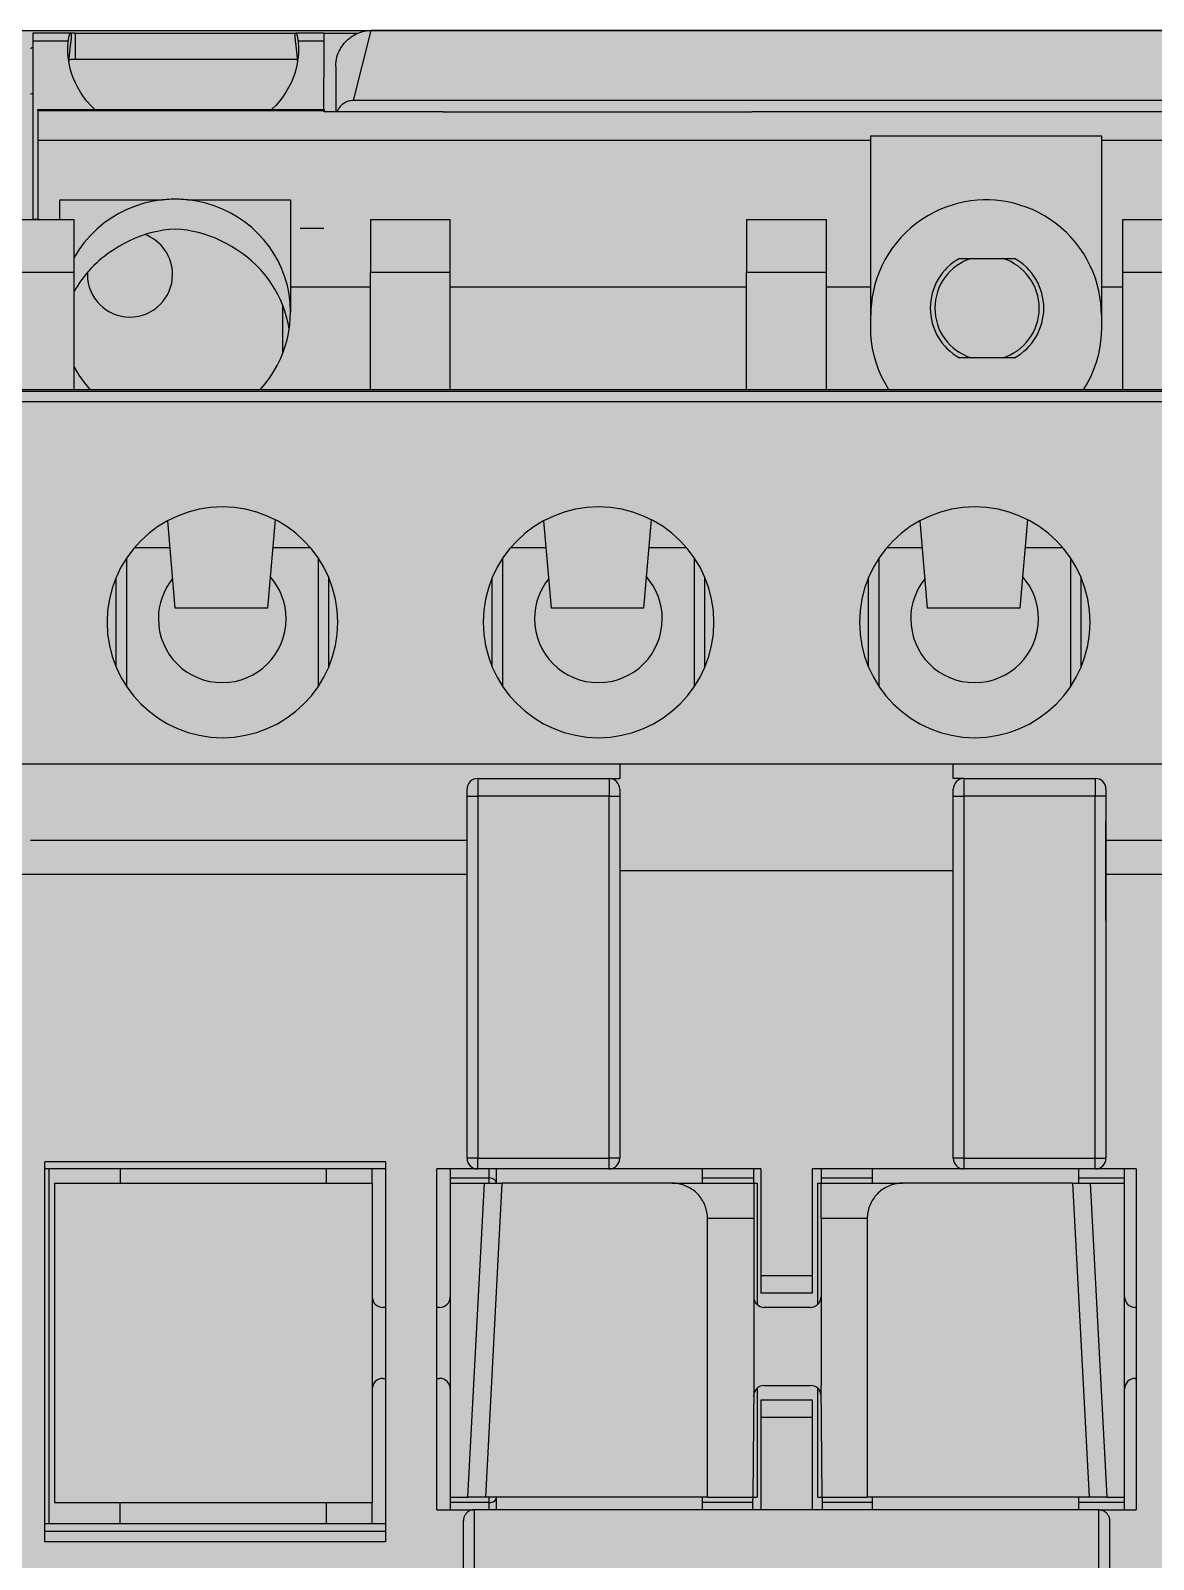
# Model space of a CAD drawing. Extents: x -20 to 2016, y -5898 to 916.
# Drawn here: x 843.25 to 874.89, y 71.66 to 114.73 of the extents above; entities that cross this region are included whole.
import ezdxf

# ---------------------------------------------------------------- set-up
doc = ezdxf.new("R2010")
doc.units = 0
doc.layers.add('MAIN-1', color=7, linetype='Continuous')
doc.layers.add('SYMS', color=7, linetype='Continuous')

msp = doc.modelspace()

# ---------------------------------------------------------------- hatches: boundary and pattern name
at = {"layer": 'SYMS', "true_color": 0x636466}
h = msp.add_hatch(color=251, dxfattribs=at)
h.dxf.hatch_style = 1
h.paths.add_polyline_path([(842.066, 44.229), (887.043, 44.229), (887.043, 114.729), (842.066, 114.729)])

# ---------------------------------------------------------------- linework, layer by layer
at = {"layer": 'MAIN-1'}
for p, q in [((844.383, 114.659), (843.32, 114.659)), ((843.32, 114.659), (843.32, 114.432)), ((844.339, 114.564), (844.343, 114.579)), ((844.343, 114.579), (844.347, 114.592)), ((844.347, 114.592), (844.35, 114.605)), ((844.35, 114.605), (844.354, 114.616)), ((844.354, 114.616), (844.358, 114.626)), ((844.358, 114.626), (844.362, 114.635)), ((844.362, 114.635), (844.366, 114.642)), ((844.366, 114.642), (844.369, 114.648)), ((844.369, 114.648), (844.373, 114.653)), ((844.373, 114.653), (844.376, 114.656)), ((844.376, 114.656), (844.38, 114.658)), ((844.38, 114.658), (844.383, 114.659)), ((844.383, 114.659), (844.386, 114.658)), ((844.386, 114.658), (844.389, 114.656)), ((844.389, 114.656), (844.392, 114.651)), ((844.41, 114.656), (844.39, 114.655)), ((844.392, 114.651), (844.394, 114.646)), ((844.394, 114.646), (844.396, 114.638)), ((844.396, 114.638), (844.398, 114.629)), ((844.398, 114.629), (844.399, 114.619)), ((844.399, 114.619), (844.4, 114.606)), ((844.4, 114.606), (844.4, 114.593)), ((844.4, 114.593), (844.4, 114.578)), ((844.4, 114.578), (844.4, 114.561)), ((844.431, 114.657), (844.41, 114.656)), ((844.452, 114.658), (844.431, 114.657)), ((844.472, 114.659), (844.452, 114.658)), ((844.493, 114.659), (844.472, 114.659)), ((844.514, 114.659), (844.493, 114.659)), ((844.514, 114.659), (850.726, 114.659)), ((844.514, 114.659), (844.514, 113.918)), ((850.709, 114.606), (850.71, 114.618)), ((850.709, 114.592), (850.709, 114.606)), ((850.709, 114.577), (850.709, 114.592)), ((850.709, 114.56), (850.709, 114.577)), ((850.71, 114.618), (850.711, 114.629)), ((850.711, 114.629), (850.713, 114.638)), ((850.713, 114.638), (850.715, 114.645)), ((850.715, 114.645), (850.717, 114.651)), ((850.717, 114.651), (850.72, 114.656)), ((850.72, 114.656), (850.723, 114.658)), ((850.723, 114.658), (850.726, 114.659)), ((850.726, 114.659), (850.73, 114.658)), ((851.515, 114.659), (850.726, 114.659)), ((850.73, 114.658), (850.733, 114.656)), ((850.733, 114.656), (850.736, 114.653)), ((850.736, 114.653), (850.74, 114.648)), ((850.74, 114.648), (850.744, 114.642)), ((850.744, 114.642), (850.747, 114.635)), ((850.747, 114.635), (850.751, 114.626)), ((850.751, 114.626), (850.755, 114.616)), ((850.755, 114.616), (850.759, 114.605)), ((850.759, 114.605), (850.763, 114.592)), ((850.763, 114.592), (850.766, 114.579)), ((850.766, 114.579), (850.77, 114.564)), ((851.515, 114.659), (852.488, 114.659)), ((851.515, 114.659), (851.515, 113.404)), ((852.289, 114.551), (852.334, 114.58)), ((852.334, 114.58), (852.381, 114.608)), ((852.355, 112.759), (852.855, 114.729)), ((852.381, 114.608), (852.43, 114.633)), ((852.43, 114.633), (852.481, 114.656)), ((852.481, 114.656), (852.535, 114.677)), ((852.535, 114.677), (852.592, 114.694)), ((852.592, 114.694), (852.651, 114.709)), ((852.651, 114.709), (852.715, 114.72)), ((852.715, 114.72), (852.783, 114.727)), ((852.783, 114.727), (852.855, 114.729)), ((876.255, 114.729), (852.855, 114.729)), ((843.265, 114.222), (843.255, 114.213)), ((843.276, 114.231), (843.265, 114.222)), ((843.287, 114.239), (843.276, 114.231)), ((843.298, 114.247), (843.287, 114.239)), ((843.309, 114.256), (843.298, 114.247)), ((843.32, 114.264), (843.309, 114.256)), ((843.32, 114.432), (843.32, 109.413)), ((844.318, 114.432), (843.32, 114.432)), ((844.305, 114.236), (844.306, 114.276)), ((844.305, 114.196), (844.305, 114.236)), ((844.309, 114.066), (844.305, 114.196)), ((844.306, 114.276), (844.308, 114.316)), ((844.308, 114.316), (844.31, 114.355)), ((844.31, 114.355), (844.314, 114.394)), ((844.314, 114.394), (844.318, 114.432)), ((844.318, 114.432), (844.32, 114.454)), ((844.32, 114.454), (844.323, 114.475)), ((844.323, 114.475), (844.326, 114.495)), ((844.326, 114.495), (844.329, 114.514)), ((844.329, 114.514), (844.332, 114.532)), ((844.332, 114.532), (844.336, 114.548)), ((844.336, 114.548), (844.339, 114.564)), ((844.362, 114.211), (844.353, 114.125)), ((844.372, 114.298), (844.362, 114.211)), ((844.383, 114.384), (844.372, 114.298)), ((844.386, 114.411), (844.383, 114.384)), ((844.389, 114.436), (844.386, 114.411)), ((844.392, 114.46), (844.389, 114.436)), ((844.394, 114.483), (844.392, 114.46)), ((844.396, 114.504), (844.394, 114.483)), ((844.398, 114.525), (844.396, 114.504)), ((844.399, 114.543), (844.398, 114.525)), ((844.4, 114.561), (844.399, 114.543)), ((850.71, 114.543), (850.709, 114.56)), ((850.711, 114.524), (850.71, 114.543)), ((850.713, 114.503), (850.711, 114.524)), ((850.715, 114.482), (850.713, 114.503)), ((850.717, 114.46), (850.715, 114.482)), ((850.72, 114.436), (850.717, 114.46)), ((850.723, 114.411), (850.72, 114.436)), ((850.726, 114.384), (850.723, 114.411)), ((850.737, 114.297), (850.726, 114.384)), ((850.747, 114.211), (850.737, 114.297)), ((850.756, 114.124), (850.747, 114.211)), ((850.77, 114.564), (850.774, 114.548)), ((850.774, 114.548), (850.777, 114.532)), ((850.777, 114.532), (850.78, 114.514)), ((850.78, 114.514), (850.783, 114.495)), ((850.783, 114.495), (850.786, 114.475)), ((850.786, 114.475), (850.789, 114.454)), ((850.789, 114.454), (850.792, 114.432)), ((850.792, 114.432), (850.796, 114.394)), ((851.515, 114.432), (850.792, 114.432)), ((850.796, 114.394), (850.799, 114.355)), ((850.799, 114.355), (850.801, 114.316)), ((850.804, 114.196), (850.8, 114.066)), ((850.801, 114.316), (850.803, 114.276)), ((850.803, 114.276), (850.804, 114.236)), ((850.804, 114.236), (850.804, 114.196)), ((851.926, 114.095), (851.949, 114.146)), ((851.949, 114.146), (851.974, 114.196)), ((851.974, 114.196), (852.001, 114.244)), ((852.001, 114.244), (852.03, 114.289)), ((852.03, 114.289), (852.061, 114.332)), ((852.061, 114.332), (852.094, 114.374)), ((852.094, 114.374), (852.129, 114.413)), ((852.129, 114.413), (852.166, 114.451)), ((852.166, 114.451), (852.205, 114.486)), ((852.205, 114.486), (852.246, 114.519)), ((852.246, 114.519), (852.289, 114.551)), ((844.321, 113.933), (844.309, 114.066)), ((844.342, 113.799), (844.321, 113.933)), ((844.337, 113.952), (844.33, 113.865)), ((844.363, 113.906), (844.333, 113.901)), ((844.345, 114.038), (844.337, 113.952)), ((844.371, 113.664), (844.342, 113.799)), ((844.353, 114.125), (844.345, 114.038)), ((844.392, 113.91), (844.363, 113.906)), ((844.422, 113.914), (844.392, 113.91)), ((844.452, 113.916), (844.422, 113.914)), ((844.483, 113.917), (844.452, 113.916)), ((844.514, 113.918), (844.483, 113.917)), ((850.775, 113.918), (844.514, 113.918)), ((850.768, 113.799), (850.738, 113.664)), ((850.765, 114.038), (850.756, 114.124)), ((850.772, 113.951), (850.765, 114.038)), ((850.788, 113.933), (850.768, 113.799)), ((850.779, 113.865), (850.772, 113.951)), ((850.8, 114.066), (850.788, 113.933)), ((851.855, 113.72), (851.857, 113.792)), ((851.855, 113.72), (851.855, 112.439)), ((851.857, 113.792), (851.864, 113.86)), ((851.864, 113.86), (851.874, 113.923)), ((851.874, 113.923), (851.888, 113.984)), ((851.888, 113.984), (851.906, 114.041)), ((851.906, 114.041), (851.926, 114.095)), ((844.41, 113.528), (844.371, 113.664)), ((844.458, 113.393), (844.41, 113.528)), ((844.517, 113.258), (844.458, 113.393)), ((850.651, 113.393), (850.593, 113.258)), ((850.699, 113.528), (850.651, 113.393)), ((850.738, 113.664), (850.699, 113.528)), ((851.515, 112.501), (851.515, 113.404)), ((844.585, 113.125), (844.517, 113.258)), ((844.662, 112.993), (844.585, 113.125)), ((844.749, 112.864), (844.662, 112.993)), ((844.844, 112.739), (844.749, 112.864)), ((850.36, 112.864), (850.265, 112.739)), ((850.447, 112.993), (850.36, 112.864)), ((850.525, 113.125), (850.447, 112.993)), ((850.593, 113.258), (850.525, 113.125)), ((843.455, 112.47), (843.455, 112.501)), ((843.455, 112.501), (851.53, 112.501)), ((843.455, 112.47), (843.455, 111.638)), ((851.53, 112.47), (843.455, 112.47)), ((844.949, 112.617), (844.844, 112.739)), ((845.061, 112.501), (844.949, 112.617)), ((850.161, 112.617), (850.048, 112.501)), ((850.265, 112.739), (850.161, 112.617)), ((851.53, 112.501), (851.53, 112.47)), ((851.53, 112.439), (851.53, 112.47)), ((854.88, 112.439), (851.53, 112.439)), ((851.901, 112.467), (851.889, 112.439)), ((851.914, 112.493), (851.901, 112.467)), ((851.928, 112.518), (851.914, 112.493)), ((851.944, 112.542), (851.928, 112.518)), ((851.96, 112.564), (851.944, 112.542)), ((851.978, 112.586), (851.96, 112.564)), ((851.997, 112.606), (851.978, 112.586)), ((852.017, 112.626), (851.997, 112.606)), ((852.038, 112.644), (852.017, 112.626)), ((852.06, 112.661), (852.038, 112.644)), ((852.083, 112.677), (852.06, 112.661)), ((852.107, 112.692), (852.083, 112.677)), ((852.133, 112.706), (852.107, 112.692)), ((852.159, 112.719), (852.133, 112.706)), ((852.187, 112.73), (852.159, 112.719)), ((852.217, 112.74), (852.187, 112.73)), ((852.248, 112.748), (852.217, 112.74)), ((852.281, 112.754), (852.248, 112.748)), ((852.317, 112.758), (852.281, 112.754)), ((852.355, 112.759), (852.317, 112.758)), ((876.755, 112.759), (852.355, 112.759)), ((854.88, 112.439), (863.58, 112.439)), ((877.53, 112.439), (863.58, 112.439)), ((843.455, 111.638), (866.93, 111.638)), ((843.455, 111.638), (843.455, 109.409)), ((866.93, 111.638), (866.93, 111.766)), ((866.93, 111.766), (873.43, 111.766)), ((866.93, 107.509), (866.93, 111.638)), ((873.43, 111.766), (873.43, 111.638)), ((873.43, 111.638), (873.43, 107.509)), ((873.43, 111.638), (885.605, 111.638)), ((844.08, 109.409), (844.08, 109.96)), ((844.08, 109.96), (846.976, 109.96)), ((846.46, 109.863), (846.209, 109.784)), ((846.715, 109.922), (846.46, 109.863)), ((846.976, 109.96), (846.715, 109.922)), ((847.034, 109.965), (846.976, 109.96)), ((847.093, 109.969), (847.034, 109.965)), ((847.152, 109.972), (847.093, 109.969)), ((847.211, 109.975), (847.152, 109.972)), ((847.27, 109.976), (847.211, 109.975)), ((847.33, 109.976), (847.27, 109.976)), ((847.33, 109.976), (847.33, 109.976)), ((847.33, 109.976), (847.33, 109.976)), ((847.33, 109.976), (847.33, 109.976)), ((847.33, 109.976), (847.33, 109.976)), ((847.33, 109.976), (847.33, 109.976)), ((847.33, 109.976), (847.33, 109.976)), ((847.33, 109.976), (847.33, 109.976)), ((847.33, 109.976), (847.33, 109.976)), ((847.33, 109.976), (847.33, 109.976)), ((847.33, 109.976), (847.33, 109.976)), ((847.33, 109.976), (847.33, 109.976)), ((847.33, 109.976), (847.33, 109.976)), ((847.33, 109.976), (847.33, 109.976)), ((847.33, 109.976), (847.33, 109.976)), ((847.33, 109.976), (847.33, 109.976)), ((847.33, 109.976), (847.33, 109.976)), ((847.33, 109.976), (847.33, 109.976)), ((847.33, 109.976), (847.33, 109.976)), ((847.33, 109.976), (847.33, 109.976)), ((847.33, 109.976), (847.33, 109.976)), ((847.33, 109.976), (847.33, 109.976)), ((847.33, 109.976), (847.33, 109.976)), ((847.33, 109.976), (847.33, 109.976)), ((847.33, 109.976), (847.33, 109.976)), ((847.33, 109.976), (847.33, 109.976)), ((847.33, 109.976), (847.33, 109.976)), ((847.33, 109.976), (847.33, 109.976)), ((847.33, 109.976), (847.33, 109.976)), ((847.33, 109.976), (847.33, 109.976)), ((847.33, 109.976), (847.33, 109.976)), ((847.33, 109.976), (847.33, 109.976)), ((847.33, 109.976), (847.33, 109.976)), ((847.33, 109.976), (847.33, 109.976)), ((847.33, 109.976), (847.33, 109.976)), ((847.381, 109.976), (847.33, 109.976)), ((847.431, 109.975), (847.381, 109.976)), ((847.482, 109.973), (847.431, 109.975)), ((847.533, 109.971), (847.482, 109.973)), ((847.583, 109.968), (847.533, 109.971)), ((847.633, 109.964), (847.583, 109.968)), ((847.684, 109.96), (847.633, 109.964)), ((847.943, 109.922), (847.684, 109.96)), ((847.684, 109.96), (850.58, 109.96)), ((848.192, 109.865), (847.943, 109.922)), ((848.432, 109.791), (848.192, 109.865)), ((850.58, 109.96), (850.58, 107.509)), ((869.402, 109.864), (869.225, 109.815)), ((869.577, 109.903), (869.402, 109.864)), ((869.751, 109.931), (869.577, 109.903)), ((869.923, 109.949), (869.751, 109.931)), ((870.094, 109.958), (869.923, 109.949)), ((870.265, 109.958), (870.094, 109.958)), ((870.436, 109.949), (870.265, 109.958)), ((870.608, 109.931), (870.436, 109.949)), ((870.782, 109.903), (870.608, 109.931)), ((870.958, 109.864), (870.782, 109.903)), ((871.134, 109.815), (870.958, 109.864)), ((842.655, 109.409), (844.48, 109.409)), ((843.32, 109.413), (843.32, 109.409)), ((843.32, 109.413), (843.455, 109.413)), ((844.48, 107.909), (844.48, 109.409)), ((845.524, 109.445), (845.32, 109.3)), ((845.737, 109.573), (845.524, 109.445)), ((845.966, 109.687), (845.737, 109.573)), ((846.209, 109.784), (845.966, 109.687)), ((848.661, 109.701), (848.432, 109.791)), ((848.879, 109.596), (848.661, 109.701)), ((849.086, 109.477), (848.879, 109.596)), ((849.284, 109.342), (849.086, 109.477)), ((852.83, 109.409), (855.08, 109.409)), ((852.83, 109.409), (852.83, 107.909)), ((855.08, 107.909), (855.08, 109.409)), ((863.43, 109.409), (865.68, 109.409)), ((863.43, 109.409), (863.43, 107.909)), ((865.68, 107.909), (865.68, 109.409)), ((868.371, 109.409), (868.213, 109.296)), ((868.535, 109.512), (868.371, 109.409)), ((868.703, 109.604), (868.535, 109.512)), ((868.875, 109.685), (868.703, 109.604)), ((869.049, 109.756), (868.875, 109.685)), ((869.225, 109.815), (869.049, 109.756)), ((871.31, 109.756), (871.134, 109.815)), ((871.485, 109.685), (871.31, 109.756)), ((871.656, 109.604), (871.485, 109.685)), ((871.825, 109.512), (871.656, 109.604)), ((871.988, 109.409), (871.825, 109.512)), ((872.147, 109.296), (871.988, 109.409)), ((874.03, 109.409), (876.28, 109.409)), ((874.03, 107.909), (874.03, 109.409)), ((845.125, 109.137), (844.939, 108.956)), ((845.32, 109.3), (845.125, 109.137)), ((846.511, 108.991), (846.354, 108.939)), ((846.671, 109.036), (846.511, 108.991)), ((846.832, 109.073), (846.671, 109.036)), ((846.996, 109.102), (846.832, 109.073)), ((847.162, 109.123), (846.996, 109.102)), ((847.33, 109.135), (847.162, 109.123)), ((847.497, 109.123), (847.33, 109.135)), ((847.663, 109.102), (847.497, 109.123)), ((847.827, 109.073), (847.663, 109.102)), ((847.988, 109.036), (847.827, 109.073)), ((848.148, 108.991), (847.988, 109.036)), ((848.305, 108.939), (848.148, 108.991)), ((849.477, 109.188), (849.284, 109.342)), ((849.661, 109.017), (849.477, 109.188)), ((849.831, 108.832), (849.661, 109.017)), ((850.855, 109.159), (851.515, 109.159)), ((867.916, 109.041), (867.78, 108.901)), ((868.061, 109.173), (867.916, 109.041)), ((868.213, 109.296), (868.061, 109.173)), ((872.298, 109.173), (872.147, 109.296)), ((872.443, 109.041), (872.298, 109.173)), ((872.579, 108.901), (872.443, 109.041)), ((844.612, 108.548), (844.48, 108.334)), ((844.767, 108.757), (844.612, 108.548)), ((844.939, 108.956), (844.767, 108.757)), ((845.744, 108.648), (845.597, 108.554)), ((845.893, 108.733), (845.744, 108.648)), ((846.045, 108.81), (845.893, 108.733)), ((846.198, 108.878), (846.045, 108.81)), ((846.354, 108.939), (846.198, 108.878)), ((848.461, 108.878), (848.305, 108.939)), ((848.615, 108.81), (848.461, 108.878)), ((848.766, 108.733), (848.615, 108.81)), ((848.915, 108.648), (848.766, 108.733)), ((849.062, 108.554), (848.915, 108.648)), ((849.985, 108.636), (849.831, 108.832)), ((850.12, 108.434), (849.985, 108.636)), ((867.536, 108.597), (867.428, 108.436)), ((867.653, 108.752), (867.536, 108.597)), ((867.78, 108.901), (867.653, 108.752)), ((872.706, 108.752), (872.579, 108.901)), ((872.824, 108.597), (872.706, 108.752)), ((872.931, 108.436), (872.824, 108.597)), ((850.237, 108.227), (850.12, 108.434)), ((850.337, 108.011), (850.237, 108.227)), ((867.33, 108.27), (867.243, 108.1)), ((867.428, 108.436), (867.33, 108.27)), ((869.43, 108.309), (870.979, 108.309)), ((873.029, 108.27), (872.931, 108.436)), ((873.116, 108.1), (873.029, 108.27)), ((844.48, 107.909), (842.655, 107.909)), ((844.48, 104.609), (844.48, 107.909)), ((850.422, 107.784), (850.337, 108.011)), ((850.49, 107.547), (850.422, 107.784)), ((852.83, 104.609), (852.83, 107.909)), ((855.08, 107.909), (852.83, 107.909)), ((855.08, 104.609), (855.08, 107.909)), ((863.43, 104.609), (863.43, 107.909)), ((865.68, 107.909), (863.43, 107.909)), ((865.68, 104.609), (865.68, 107.909)), ((867.101, 107.752), (867.047, 107.576)), ((867.167, 107.927), (867.101, 107.752)), ((867.243, 108.1), (867.167, 107.927)), ((873.193, 107.927), (873.116, 108.1)), ((873.258, 107.752), (873.193, 107.927)), ((873.312, 107.576), (873.258, 107.752)), ((874.03, 104.609), (874.03, 107.909)), ((876.28, 107.909), (874.03, 107.909)), ((850.54, 107.305), (850.49, 107.547)), ((850.57, 107.059), (850.54, 107.305)), ((850.58, 107.509), (852.83, 107.509)), ((850.58, 107.509), (850.58, 106.809)), ((855.08, 107.509), (863.43, 107.509)), ((865.68, 107.509), (866.93, 107.509)), ((866.93, 106.359), (866.93, 107.509)), ((867.004, 107.4), (866.971, 107.224)), ((867.047, 107.576), (867.004, 107.4)), ((873.355, 107.4), (873.312, 107.576)), ((873.388, 107.224), (873.355, 107.4)), ((873.43, 107.509), (874.03, 107.509)), ((873.43, 107.509), (873.43, 106.359)), ((850.355, 107.004), (850.355, 105.621)), ((850.58, 106.809), (850.57, 107.059)), ((866.934, 106.878), (866.93, 106.709)), ((866.948, 107.05), (866.934, 106.878)), ((866.971, 107.224), (866.948, 107.05)), ((873.411, 107.05), (873.388, 107.224)), ((873.425, 106.878), (873.411, 107.05)), ((873.43, 106.709), (873.425, 106.878)), ((850.531, 106.247), (850.558, 106.437)), ((850.558, 106.437), (850.574, 106.625)), ((850.574, 106.625), (850.58, 106.809)), ((850.439, 105.864), (850.491, 106.056)), ((850.491, 106.056), (850.531, 106.247)), ((866.935, 106.168), (866.93, 106.359)), ((866.953, 105.974), (866.935, 106.168)), ((866.982, 105.777), (866.953, 105.974)), ((873.407, 105.974), (873.377, 105.777)), ((873.424, 106.168), (873.407, 105.974)), ((873.43, 106.359), (873.424, 106.168)), ((850.297, 105.484), (850.375, 105.673)), ((850.375, 105.673), (850.439, 105.864)), ((867.025, 105.579), (866.982, 105.777)), ((867.08, 105.38), (867.025, 105.579)), ((873.334, 105.579), (873.279, 105.38)), ((873.377, 105.777), (873.334, 105.579)), ((844.48, 105.249), (844.545, 105.136)), ((844.545, 105.136), (844.614, 105.025)), ((849.987, 104.94), (850.103, 105.116)), ((850.103, 105.116), (850.206, 105.298)), ((850.206, 105.298), (850.297, 105.484)), ((867.15, 105.183), (867.08, 105.38)), ((867.234, 104.987), (867.15, 105.183)), ((870.979, 105.509), (869.43, 105.509)), ((873.209, 105.183), (873.126, 104.987)), ((873.279, 105.38), (873.209, 105.183)), ((844.614, 105.025), (844.689, 104.917)), ((844.689, 104.917), (844.767, 104.811)), ((844.767, 104.811), (844.85, 104.708)), ((844.85, 104.708), (844.938, 104.609)), ((849.721, 104.609), (849.86, 104.77)), ((849.86, 104.77), (849.987, 104.94)), ((867.331, 104.796), (867.234, 104.987)), ((867.442, 104.609), (867.331, 104.796)), ((873.028, 104.796), (872.917, 104.609)), ((873.126, 104.987), (873.028, 104.796)), ((886.41, 104.609), (842.709, 104.609)), ((842.994, 104.571), (886.125, 104.571)), ((886.125, 104.272), (842.994, 104.272)), ((847.33, 98.459), (847.119, 100.92)), ((850.143, 100.951), (849.93, 98.459)), ((857.93, 98.459), (857.719, 100.92)), ((860.743, 100.951), (860.53, 98.459)), ((868.53, 98.459), (868.319, 100.92)), ((871.343, 100.951), (871.13, 98.459)), ((847.184, 100.159), (846.179, 100.159)), ((851.14, 100.159), (850.075, 100.159)), ((857.784, 100.159), (856.779, 100.159)), ((861.74, 100.159), (860.675, 100.159)), ((868.384, 100.159), (867.379, 100.159)), ((872.34, 100.159), (871.275, 100.159)), ((845.955, 99.86), (845.955, 96.257)), ((851.355, 99.875), (851.355, 96.243)), ((856.555, 99.86), (856.555, 96.257)), ((861.955, 99.875), (861.955, 96.243)), ((867.155, 99.86), (867.155, 96.257)), ((872.555, 99.875), (872.555, 96.243)), ((845.655, 99.297), (845.655, 96.821)), ((851.655, 96.797), (851.655, 99.321)), ((856.255, 99.297), (856.255, 96.821)), ((862.255, 96.797), (862.255, 99.321)), ((866.855, 99.297), (866.855, 96.821)), ((872.855, 96.797), (872.855, 99.321)), ((849.93, 98.459), (847.33, 98.459)), ((860.53, 98.459), (857.93, 98.459)), ((871.13, 98.459), (868.53, 98.459)), ((886.41, 94.059), (842.71, 94.059)), ((869.255, 94.059), (859.855, 94.059)), ((859.855, 94.059), (859.855, 93.659)), ((861.955, 94.059), (861.955, 94.059)), ((862.255, 94.059), (862.255, 94.059)), ((863.28, 94.059), (863.28, 94.059)), ((865.83, 94.059), (865.83, 94.059)), ((866.855, 94.059), (866.855, 94.059)), ((867.155, 94.059), (867.155, 94.059)), ((869.255, 93.659), (869.255, 94.059)), ((855.855, 93.659), (859.555, 93.659)), ((855.855, 93.659), (855.855, 93.159)), ((859.555, 93.659), (859.855, 93.659)), ((859.555, 93.659), (859.555, 93.159)), ((869.555, 93.659), (869.255, 93.659)), ((869.555, 93.659), (873.255, 93.659)), ((869.555, 93.659), (869.555, 93.159)), ((873.255, 93.659), (873.255, 93.159)), ((855.555, 93.159), (855.555, 93.359)), ((855.555, 82.959), (855.555, 93.159)), ((855.555, 93.159), (855.855, 93.159)), ((855.855, 93.159), (855.855, 82.959)), ((859.555, 93.159), (855.855, 93.159)), ((859.555, 82.959), (859.555, 93.159)), ((859.555, 93.159), (859.855, 93.159)), ((859.855, 93.359), (859.855, 93.159)), ((859.855, 93.159), (859.855, 82.959)), ((869.255, 93.159), (869.255, 93.359)), ((869.255, 82.959), (869.255, 93.159)), ((869.255, 93.159), (869.555, 93.159)), ((873.255, 93.159), (869.555, 93.159)), ((869.555, 93.159), (869.555, 82.959)), ((873.255, 82.959), (873.255, 93.159)), ((873.555, 93.159), (873.255, 93.159)), ((873.555, 93.359), (873.555, 93.159)), ((873.555, 93.159), (873.555, 82.959)), ((873.555, 89.659), (873.555, 92.459)), ((855.555, 91.909), (843.255, 91.909)), ((885.855, 91.909), (873.555, 91.909)), ((855.555, 90.959), (842.055, 90.959)), ((869.255, 91.059), (859.855, 91.059)), ((887.055, 90.959), (873.555, 90.959)), ((843.655, 72.159), (843.655, 82.859)), ((853.255, 82.859), (843.655, 82.859)), ((853.255, 82.859), (853.255, 72.159)), ((855.855, 82.959), (855.555, 82.959)), ((855.855, 82.959), (859.555, 82.959)), ((855.855, 82.659), (855.855, 82.959)), ((859.555, 82.659), (859.555, 82.959)), ((859.855, 82.959), (859.555, 82.959)), ((869.555, 82.959), (869.255, 82.959)), ((869.555, 82.959), (873.255, 82.959)), ((869.555, 82.959), (869.555, 82.659)), ((873.255, 82.959), (873.555, 82.959)), ((873.255, 82.659), (873.255, 82.959)), ((853.255, 82.659), (843.655, 82.659)), ((843.78, 72.659), (843.78, 82.659)), ((845.78, 82.659), (845.78, 82.259)), ((851.58, 82.659), (851.58, 82.259)), ((852.88, 82.259), (852.88, 82.659)), ((854.705, 73.059), (854.705, 82.659)), ((855.855, 82.659), (854.705, 82.659)), ((855.08, 82.659), (855.08, 82.405)), ((855.08, 82.405), (855.08, 82.259)), ((855.08, 82.405), (856.18, 82.405)), ((859.555, 82.659), (855.855, 82.659)), ((856.18, 82.405), (856.18, 82.659)), ((856.18, 82.259), (856.18, 82.405)), ((856.38, 82.264), (856.38, 82.659)), ((856.38, 82.259), (856.38, 82.264)), ((863.83, 82.659), (859.555, 82.659)), ((862.18, 82.659), (862.18, 82.405)), ((862.18, 82.405), (862.18, 82.259)), ((862.18, 82.405), (863.63, 82.405)), ((863.63, 82.405), (863.63, 82.659)), ((863.63, 82.259), (863.63, 82.405)), ((863.83, 82.659), (863.83, 79.659)), ((865.28, 82.659), (865.28, 79.659)), ((869.555, 82.659), (865.28, 82.659)), ((865.53, 82.659), (865.53, 82.405)), ((865.53, 82.405), (865.53, 82.259)), ((865.53, 82.405), (866.98, 82.405)), ((866.98, 82.405), (866.98, 82.659)), ((866.98, 82.259), (866.98, 82.405)), ((873.255, 82.659), (869.555, 82.659)), ((872.78, 82.659), (872.78, 82.405)), ((872.78, 82.405), (872.78, 82.259)), ((872.78, 82.405), (874.08, 82.405)), ((874.405, 82.659), (873.255, 82.659)), ((874.08, 82.405), (874.08, 82.659)), ((874.08, 82.259), (874.08, 82.405)), ((874.405, 82.659), (874.405, 73.059)), ((843.93, 82.259), (852.88, 82.259)), ((843.93, 82.259), (843.93, 73.259)), ((852.88, 82.259), (852.88, 73.259)), ((855.08, 82.259), (855.08, 73.409)), ((855.08, 82.259), (856.043, 82.259)), ((855.58, 73.409), (856.043, 82.259)), ((856.043, 82.259), (856.044, 82.259)), ((856.044, 82.259), (856.046, 82.259)), ((856.046, 82.259), (856.048, 82.259)), ((856.048, 82.259), (856.052, 82.259)), ((856.052, 82.259), (856.057, 82.259)), ((856.057, 82.259), (856.062, 82.259)), ((856.062, 82.259), (856.069, 82.259)), ((856.069, 82.259), (856.077, 82.259)), ((856.077, 82.259), (856.086, 82.259)), ((856.079, 73.409), (856.543, 82.259)), ((856.086, 82.259), (856.096, 82.259)), ((856.096, 82.259), (856.107, 82.259)), ((856.107, 82.259), (856.118, 82.259)), ((856.118, 82.259), (856.131, 82.259)), ((856.131, 82.259), (856.144, 82.259)), ((856.144, 82.259), (856.158, 82.259)), ((856.158, 82.259), (856.174, 82.259)), ((856.174, 82.259), (856.19, 82.259)), ((856.19, 82.259), (856.206, 82.259)), ((856.206, 82.259), (856.224, 82.259)), ((856.224, 82.259), (856.242, 82.259)), ((856.242, 82.259), (856.26, 82.259)), ((856.26, 82.259), (856.28, 82.259)), ((856.28, 82.259), (856.3, 82.259)), ((856.3, 82.259), (856.32, 82.259)), ((856.32, 82.259), (856.341, 82.259)), ((856.341, 82.259), (856.362, 82.259)), ((856.362, 82.259), (856.384, 82.259)), ((856.384, 82.259), (856.406, 82.259)), ((856.406, 82.259), (856.428, 82.259)), ((856.428, 82.259), (856.45, 82.259)), ((856.45, 82.259), (856.473, 82.259)), ((856.473, 82.259), (856.496, 82.259)), ((856.496, 82.259), (856.519, 82.259)), ((856.519, 82.259), (856.543, 82.259)), ((856.543, 82.259), (856.543, 82.259)), ((856.543, 82.259), (856.543, 82.259)), ((856.543, 82.259), (856.543, 82.259)), ((856.543, 82.259), (856.543, 82.259)), ((856.543, 82.259), (856.543, 82.259)), ((856.543, 82.259), (856.543, 82.259)), ((856.543, 82.259), (856.543, 82.259)), ((856.543, 82.259), (856.543, 82.259)), ((856.543, 82.259), (856.543, 82.259)), ((856.543, 82.259), (856.543, 82.259)), ((856.543, 82.259), (856.543, 82.259)), ((856.543, 82.259), (856.543, 82.259)), ((856.543, 82.259), (856.543, 82.259)), ((856.543, 82.259), (856.543, 82.259)), ((856.543, 82.259), (856.543, 82.259)), ((856.543, 82.259), (856.543, 82.259)), ((856.543, 82.259), (856.543, 82.259)), ((856.543, 82.259), (856.543, 82.259)), ((856.543, 82.259), (856.543, 82.259)), ((856.543, 82.259), (856.543, 82.259)), ((856.543, 82.259), (856.543, 82.259)), ((856.543, 82.259), (856.543, 82.259)), ((856.543, 82.259), (856.543, 82.259)), ((856.543, 82.259), (856.543, 82.259)), ((856.543, 82.259), (856.543, 82.259)), ((856.543, 82.259), (856.543, 82.259)), ((856.543, 82.259), (856.543, 82.259)), ((856.543, 82.259), (856.543, 82.259)), ((856.543, 82.259), (856.543, 82.259)), ((856.543, 82.259), (856.543, 82.259)), ((856.543, 82.259), (856.543, 82.259)), ((856.543, 82.259), (856.543, 82.259)), ((856.543, 82.259), (856.543, 82.259)), ((856.543, 82.259), (856.543, 82.259)), ((861.33, 82.259), (856.543, 82.259)), ((861.375, 82.258), (861.33, 82.259)), ((861.331, 82.259), (863.63, 82.259)), ((861.42, 82.255), (861.375, 82.258)), ((861.465, 82.25), (861.42, 82.255)), ((861.509, 82.243), (861.465, 82.25)), ((861.552, 82.234), (861.509, 82.243)), ((861.596, 82.223), (861.552, 82.234)), ((861.638, 82.21), (861.596, 82.223)), ((861.681, 82.195), (861.638, 82.21)), ((861.722, 82.178), (861.681, 82.195)), ((861.763, 82.16), (861.722, 82.178)), ((861.803, 82.14), (861.763, 82.16)), ((861.842, 82.117), (861.803, 82.14)), ((861.881, 82.094), (861.842, 82.117)), ((861.917, 82.068), (861.881, 82.094)), ((861.953, 82.041), (861.917, 82.068)), ((861.988, 82.012), (861.953, 82.041)), ((862.021, 81.982), (861.988, 82.012)), ((862.052, 81.95), (862.021, 81.982)), ((862.083, 81.917), (862.052, 81.95)), ((862.111, 81.883), (862.083, 81.917)), ((862.139, 81.847), (862.111, 81.883)), ((862.164, 81.81), (862.139, 81.847)), ((863.63, 82.259), (863.63, 81.259)), ((863.63, 82.259), (863.73, 82.259)), ((863.73, 82.259), (863.73, 78.835)), ((865.43, 82.259), (865.43, 78.835)), ((865.43, 82.259), (865.53, 82.259)), ((865.53, 81.259), (865.53, 82.259)), ((865.53, 82.259), (867.828, 82.259)), ((867.021, 81.847), (866.995, 81.81)), ((867.048, 81.883), (867.021, 81.847)), ((867.077, 81.917), (867.048, 81.883)), ((867.107, 81.95), (867.077, 81.917)), ((867.139, 81.982), (867.107, 81.95)), ((867.172, 82.012), (867.139, 81.982)), ((867.206, 82.041), (867.172, 82.012)), ((867.242, 82.068), (867.206, 82.041)), ((867.279, 82.094), (867.242, 82.068)), ((867.317, 82.117), (867.279, 82.094)), ((867.356, 82.14), (867.317, 82.117)), ((867.396, 82.16), (867.356, 82.14)), ((867.437, 82.178), (867.396, 82.16)), ((867.478, 82.195), (867.437, 82.178)), ((867.521, 82.21), (867.478, 82.195)), ((867.564, 82.223), (867.521, 82.21)), ((867.607, 82.234), (867.564, 82.223)), ((867.65, 82.243), (867.607, 82.234)), ((867.694, 82.25), (867.65, 82.243)), ((867.739, 82.255), (867.694, 82.25)), ((867.784, 82.258), (867.739, 82.255)), ((867.829, 82.259), (867.784, 82.258)), ((872.616, 82.259), (867.829, 82.259)), ((872.616, 82.259), (872.616, 82.259)), ((872.616, 82.259), (872.616, 82.259)), ((872.616, 82.259), (872.616, 82.259)), ((872.616, 82.259), (872.616, 82.259)), ((872.616, 82.259), (872.616, 82.259)), ((872.616, 82.259), (872.616, 82.259)), ((872.616, 82.259), (873.08, 73.409)), ((872.616, 82.259), (872.64, 82.259)), ((872.64, 82.259), (872.663, 82.259)), ((872.663, 82.259), (872.686, 82.259)), ((872.686, 82.259), (872.709, 82.259)), ((872.709, 82.259), (872.731, 82.259)), ((872.731, 82.259), (872.753, 82.259)), ((872.753, 82.259), (872.775, 82.259)), ((872.775, 82.259), (872.797, 82.259)), ((872.797, 82.259), (872.818, 82.259)), ((872.818, 82.259), (872.839, 82.259)), ((872.839, 82.259), (872.859, 82.259)), ((872.859, 82.259), (872.879, 82.259)), ((872.879, 82.259), (872.899, 82.259)), ((872.899, 82.259), (872.918, 82.259)), ((872.918, 82.259), (872.936, 82.259)), ((872.936, 82.259), (872.953, 82.259)), ((872.953, 82.259), (872.97, 82.259)), ((872.97, 82.259), (872.986, 82.259)), ((872.986, 82.259), (873.001, 82.259)), ((873.001, 82.259), (873.015, 82.259)), ((873.015, 82.259), (873.028, 82.259)), ((873.028, 82.259), (873.041, 82.259)), ((873.041, 82.259), (873.053, 82.259)), ((873.053, 82.259), (873.063, 82.259)), ((873.063, 82.259), (873.073, 82.259)), ((873.073, 82.259), (873.082, 82.259)), ((873.082, 82.259), (873.09, 82.259)), ((873.09, 82.259), (873.097, 82.259)), ((873.097, 82.259), (873.103, 82.259)), ((873.103, 82.259), (873.107, 82.259)), ((873.107, 82.259), (873.111, 82.259)), ((873.111, 82.259), (873.114, 82.259)), ((873.114, 82.259), (873.115, 82.259)), ((873.115, 82.259), (873.116, 82.259)), ((873.116, 82.259), (874.08, 82.259)), ((873.116, 82.259), (873.58, 73.409)), ((874.08, 73.409), (874.08, 82.259)), ((862.188, 81.772), (862.164, 81.81)), ((862.21, 81.733), (862.188, 81.772)), ((862.231, 81.693), (862.21, 81.733)), ((862.249, 81.652), (862.231, 81.693)), ((862.266, 81.61), (862.249, 81.652)), ((862.281, 81.568), (862.266, 81.61)), ((862.294, 81.525), (862.281, 81.568)), ((862.305, 81.482), (862.294, 81.525)), ((862.314, 81.438), (862.305, 81.482)), ((862.321, 81.394), (862.314, 81.438)), ((866.846, 81.438), (866.839, 81.394)), ((866.855, 81.482), (866.846, 81.438)), ((866.866, 81.525), (866.855, 81.482)), ((866.879, 81.568), (866.866, 81.525)), ((866.893, 81.61), (866.879, 81.568)), ((866.91, 81.652), (866.893, 81.61)), ((866.929, 81.693), (866.91, 81.652)), ((866.949, 81.733), (866.929, 81.693)), ((866.971, 81.772), (866.949, 81.733)), ((866.995, 81.81), (866.971, 81.772)), ((862.326, 81.349), (862.321, 81.394)), ((862.329, 81.304), (862.326, 81.349)), ((862.33, 81.259), (862.329, 81.304)), ((862.33, 73.409), (862.33, 81.259)), ((863.63, 81.259), (862.33, 81.259)), ((863.63, 81.259), (863.63, 76.559)), ((865.53, 81.259), (865.53, 76.559)), ((866.83, 81.259), (865.53, 81.259)), ((866.831, 81.304), (866.83, 81.259)), ((866.83, 81.259), (866.83, 73.409)), ((866.834, 81.349), (866.831, 81.304)), ((866.839, 81.394), (866.834, 81.349)), ((863.83, 79.659), (865.28, 79.659)), ((863.83, 79.659), (863.83, 79.159)), ((865.28, 79.659), (865.28, 79.159)), ((865.28, 79.159), (863.83, 79.159)), ((853.255, 78.759), (853.18, 78.759)), ((854.78, 78.759), (854.705, 78.759)), ((865.23, 78.759), (863.93, 78.759)), ((874.405, 78.759), (874.38, 78.759)), ((853.18, 76.759), (853.255, 76.759)), ((854.705, 76.759), (854.78, 76.759)), ((874.38, 76.759), (874.405, 76.759)), ((863.63, 76.559), (863.602, 73.409)), ((863.73, 76.485), (863.73, 73.409)), ((863.927, 76.559), (865.232, 76.559)), ((865.43, 76.485), (865.43, 73.409)), ((865.557, 73.409), (865.53, 76.559)), ((863.83, 76.159), (863.83, 75.659)), ((863.83, 76.159), (865.28, 76.159)), ((865.28, 76.159), (865.28, 75.659)), ((863.83, 75.659), (863.83, 73.059)), ((865.28, 75.659), (863.83, 75.659)), ((865.28, 75.659), (865.28, 73.059)), ((843.93, 73.259), (852.88, 73.259)), ((845.78, 72.659), (845.78, 73.259)), ((851.58, 73.259), (851.58, 72.659)), ((852.88, 72.659), (852.88, 73.259)), ((855.08, 73.409), (855.08, 73.259)), ((855.08, 73.409), (855.58, 73.409)), ((855.08, 73.259), (855.08, 73.059)), ((856.18, 73.259), (855.08, 73.259)), ((855.582, 73.409), (855.58, 73.409)), ((855.58, 73.409), (855.58, 73.409)), ((855.584, 73.409), (855.582, 73.409)), ((855.588, 73.409), (855.584, 73.409)), ((855.593, 73.409), (855.588, 73.409)), ((855.599, 73.409), (855.593, 73.409)), ((855.605, 73.409), (855.599, 73.409)), ((855.613, 73.409), (855.605, 73.409)), ((855.622, 73.409), (855.613, 73.409)), ((855.632, 73.409), (855.622, 73.409)), ((855.643, 73.409), (855.632, 73.409)), ((855.654, 73.409), (855.643, 73.409)), ((855.667, 73.409), (855.654, 73.409)), ((855.68, 73.409), (855.667, 73.409)), ((855.695, 73.409), (855.68, 73.409)), ((855.71, 73.409), (855.695, 73.409)), ((855.726, 73.409), (855.71, 73.409)), ((855.742, 73.409), (855.726, 73.409)), ((855.76, 73.409), (855.742, 73.409)), ((855.778, 73.409), (855.76, 73.409)), ((855.797, 73.409), (855.778, 73.409)), ((855.816, 73.409), (855.797, 73.409)), ((855.836, 73.409), (855.816, 73.409)), ((855.856, 73.409), (855.836, 73.409)), ((855.877, 73.409), (855.856, 73.409)), ((855.899, 73.409), (855.877, 73.409)), ((855.92, 73.409), (855.899, 73.409)), ((855.942, 73.409), (855.92, 73.409)), ((855.964, 73.409), (855.942, 73.409)), ((855.986, 73.409), (855.964, 73.409)), ((856.009, 73.409), (855.986, 73.409)), ((856.032, 73.409), (856.009, 73.409)), ((856.055, 73.409), (856.032, 73.409)), ((856.079, 73.409), (856.055, 73.409)), ((856.079, 73.409), (856.079, 73.409)), ((856.079, 73.409), (856.079, 73.409)), ((856.079, 73.409), (856.079, 73.409)), ((856.079, 73.409), (856.079, 73.409)), ((856.079, 73.409), (856.079, 73.409)), ((856.079, 73.409), (856.079, 73.409)), ((862.33, 73.409), (856.079, 73.409)), ((856.18, 73.259), (856.18, 73.409)), ((856.18, 73.059), (856.18, 73.259)), ((856.38, 73.4), (856.38, 73.409)), ((856.38, 73.059), (856.38, 73.4)), ((862.18, 73.409), (862.18, 73.259)), ((862.18, 73.259), (862.18, 73.059)), ((863.601, 73.259), (862.18, 73.259)), ((862.33, 73.409), (863.602, 73.409)), ((863.601, 73.259), (863.599, 73.059)), ((863.602, 73.349), (863.601, 73.339)), ((863.601, 73.339), (863.601, 73.328)), ((863.601, 73.328), (863.601, 73.315)), ((863.601, 73.315), (863.601, 73.303)), ((863.601, 73.303), (863.601, 73.289)), ((863.601, 73.289), (863.601, 73.274)), ((863.601, 73.274), (863.601, 73.259)), ((863.602, 73.409), (863.73, 73.409)), ((863.602, 73.409), (863.602, 73.409)), ((863.602, 73.409), (863.602, 73.407)), ((863.602, 73.407), (863.602, 73.405)), ((863.602, 73.405), (863.602, 73.402)), ((863.602, 73.402), (863.602, 73.399)), ((863.602, 73.399), (863.602, 73.394)), ((863.602, 73.394), (863.602, 73.389)), ((863.602, 73.389), (863.602, 73.382)), ((863.602, 73.382), (863.602, 73.375)), ((863.602, 73.375), (863.602, 73.367)), ((863.602, 73.367), (863.602, 73.359)), ((863.602, 73.359), (863.602, 73.349)), ((865.43, 73.409), (865.557, 73.409)), ((865.557, 73.409), (866.83, 73.409)), ((865.557, 73.409), (865.557, 73.409)), ((865.557, 73.409), (865.557, 73.407)), ((865.557, 73.407), (865.557, 73.405)), ((865.557, 73.405), (865.557, 73.402)), ((865.557, 73.402), (865.557, 73.399)), ((865.557, 73.399), (865.557, 73.394)), ((865.557, 73.394), (865.557, 73.389)), ((865.557, 73.389), (865.557, 73.382)), ((865.557, 73.382), (865.557, 73.375)), ((865.557, 73.375), (865.557, 73.367)), ((865.557, 73.367), (865.558, 73.359)), ((865.558, 73.359), (865.558, 73.349)), ((865.558, 73.349), (865.558, 73.339)), ((865.558, 73.339), (865.558, 73.328)), ((865.558, 73.328), (865.558, 73.315)), ((865.558, 73.315), (865.558, 73.303)), ((865.558, 73.303), (865.558, 73.289)), ((865.558, 73.289), (865.558, 73.274)), ((865.558, 73.274), (865.558, 73.259)), ((866.98, 73.259), (865.558, 73.259)), ((865.558, 73.259), (865.56, 73.059)), ((873.08, 73.409), (866.83, 73.409)), ((866.98, 73.259), (866.98, 73.409)), ((866.98, 73.059), (866.98, 73.259)), ((872.78, 73.409), (872.78, 73.259)), ((872.78, 73.259), (872.78, 73.059)), ((874.08, 73.259), (872.78, 73.259)), ((873.08, 73.409), (873.08, 73.409)), ((873.08, 73.409), (873.08, 73.409)), ((873.08, 73.409), (873.08, 73.409)), ((873.08, 73.409), (873.08, 73.409)), ((873.08, 73.409), (873.08, 73.409)), ((873.08, 73.409), (873.08, 73.409)), ((873.104, 73.409), (873.08, 73.409)), ((873.127, 73.409), (873.104, 73.409)), ((873.15, 73.409), (873.127, 73.409)), ((873.173, 73.409), (873.15, 73.409)), ((873.195, 73.409), (873.173, 73.409)), ((873.217, 73.409), (873.195, 73.409)), ((873.239, 73.409), (873.217, 73.409)), ((873.261, 73.409), (873.239, 73.409)), ((873.282, 73.409), (873.261, 73.409)), ((873.303, 73.409), (873.282, 73.409)), ((873.323, 73.409), (873.303, 73.409)), ((873.343, 73.409), (873.323, 73.409)), ((873.363, 73.409), (873.343, 73.409)), ((873.381, 73.409), (873.363, 73.409)), ((873.399, 73.409), (873.381, 73.409)), ((873.417, 73.409), (873.399, 73.409)), ((873.434, 73.409), (873.417, 73.409)), ((873.449, 73.409), (873.434, 73.409)), ((873.465, 73.409), (873.449, 73.409)), ((873.479, 73.409), (873.465, 73.409)), ((873.492, 73.409), (873.479, 73.409)), ((873.505, 73.409), (873.492, 73.409)), ((873.517, 73.409), (873.505, 73.409)), ((873.527, 73.409), (873.517, 73.409)), ((873.537, 73.409), (873.527, 73.409)), ((873.546, 73.409), (873.537, 73.409)), ((873.554, 73.409), (873.546, 73.409)), ((873.561, 73.409), (873.554, 73.409)), ((873.566, 73.409), (873.561, 73.409)), ((873.571, 73.409), (873.566, 73.409)), ((873.575, 73.409), (873.571, 73.409)), ((873.577, 73.409), (873.575, 73.409)), ((873.579, 73.409), (873.577, 73.409)), ((873.58, 73.409), (873.579, 73.409)), ((873.58, 73.409), (874.08, 73.409)), ((874.08, 73.259), (874.08, 73.409)), ((874.08, 73.059), (874.08, 73.259)), ((854.705, 73.059), (855.755, 73.059)), ((855.457, 72.8), (855.455, 72.78)), ((855.461, 72.819), (855.457, 72.8)), ((855.465, 72.837), (855.461, 72.819)), ((855.47, 72.855), (855.465, 72.837)), ((855.476, 72.871), (855.47, 72.855)), ((855.483, 72.886), (855.476, 72.871)), ((855.49, 72.901), (855.483, 72.886)), ((855.498, 72.914), (855.49, 72.901)), ((855.506, 72.928), (855.498, 72.914)), ((855.516, 72.941), (855.506, 72.928)), ((855.526, 72.953), (855.516, 72.941)), ((855.537, 72.966), (855.526, 72.953)), ((855.549, 72.978), (855.537, 72.966)), ((855.562, 72.989), (855.549, 72.978)), ((855.576, 73), (855.562, 72.989)), ((855.591, 73.01), (855.576, 73)), ((855.606, 73.019), (855.591, 73.01)), ((855.622, 73.028), (855.606, 73.019)), ((855.638, 73.035), (855.622, 73.028)), ((855.654, 73.042), (855.638, 73.035)), ((855.671, 73.047), (855.654, 73.042)), ((855.688, 73.051), (855.671, 73.047)), ((855.705, 73.055), (855.688, 73.051)), ((855.721, 73.057), (855.705, 73.055)), ((855.738, 73.059), (855.721, 73.057)), ((855.755, 73.059), (855.738, 73.059)), ((873.355, 73.059), (855.755, 73.059)), ((855.755, 73.059), (855.755, 69.259)), ((873.355, 73.059), (874.405, 73.059)), ((873.355, 73.059), (873.371, 73.059)), ((873.355, 69.259), (873.355, 73.059)), ((873.371, 73.059), (873.388, 73.057)), ((873.388, 73.057), (873.405, 73.055)), ((873.405, 73.055), (873.421, 73.051)), ((873.421, 73.051), (873.438, 73.047)), ((873.438, 73.047), (873.455, 73.042)), ((873.455, 73.042), (873.471, 73.035)), ((873.471, 73.035), (873.488, 73.028)), ((873.488, 73.028), (873.503, 73.019)), ((873.503, 73.019), (873.519, 73.01)), ((873.519, 73.01), (873.533, 73)), ((873.533, 73), (873.547, 72.989)), ((873.547, 72.989), (873.56, 72.978)), ((873.56, 72.978), (873.572, 72.966)), ((873.572, 72.966), (873.583, 72.953)), ((873.583, 72.953), (873.593, 72.941)), ((873.593, 72.941), (873.603, 72.928)), ((873.603, 72.928), (873.611, 72.914)), ((873.611, 72.914), (873.619, 72.901)), ((873.619, 72.901), (873.627, 72.886)), ((873.627, 72.886), (873.633, 72.871)), ((873.633, 72.871), (873.639, 72.855)), ((873.639, 72.855), (873.644, 72.837)), ((873.644, 72.837), (873.648, 72.819)), ((873.648, 72.819), (873.652, 72.8)), ((873.652, 72.8), (873.654, 72.78)), ((853.255, 72.659), (843.655, 72.659)), ((843.655, 72.459), (853.255, 72.459)), ((855.455, 72.78), (855.455, 72.759)), ((855.455, 69.259), (855.455, 72.759)), ((873.654, 72.78), (873.655, 72.759)), ((873.655, 72.759), (873.655, 69.259)), ((853.255, 72.159), (843.655, 72.159))]:
    msp.add_line(p, q, dxfattribs=at)
for centre, radius, start, end in [((846.055, 107.859), 1.2, 0, 69.267), ((870.205, 106.909), 1.6, 118.955, 241.045), ((870.205, 106.909), 1.47, 107.7528, 180), ((870.205, 106.909), 1.47, 0, 72.2472), ((870.205, 106.909), 1.6, 298.955, 61.045), ((846.055, 107.859), 1.2, 177.244, 180), ((846.055, 107.859), 1.2, 180, 0), ((870.205, 106.909), 1.47, 180, 252.2472), ((870.205, 106.909), 1.47, 287.7528, 0), ((848.66, 98.059), 3.25, 0, 180), ((859.26, 98.059), 3.25, 0, 180), ((869.86, 98.059), 3.25, 0, 180), ((848.655, 98.159), 1.8, 140.8866, 180), ((848.655, 98.159), 1.8, 0, 41.351), ((859.255, 98.159), 1.8, 140.8866, 180), ((859.255, 98.159), 1.8, 0, 41.351), ((869.855, 98.159), 1.8, 140.8866, 180), ((869.855, 98.159), 1.8, 0, 41.351), ((848.66, 98.059), 3.25, 180, 0), ((848.655, 98.159), 1.8, 180, 0), ((859.26, 98.059), 3.25, 180, 0), ((859.255, 98.159), 1.8, 180, 0), ((869.86, 98.059), 3.25, 180, 0), ((869.855, 98.159), 1.8, 180, 0), ((855.855, 93.359), 0.3, 90, 180.0008), ((859.555, 93.359), 0.3, 359.9994, 90), ((869.555, 93.359), 0.3, 90, 180.0006), ((873.255, 93.359), 0.3, 0, 90), ((855.855, 82.959), 0.3, 180, 270), ((859.555, 82.959), 0.3, 270, 0), ((869.555, 82.959), 0.3, 180, 270), ((873.255, 82.959), 0.3, 270, 0), ((853.18, 79.059), 0.3, 180, 270), ((854.78, 79.059), 0.3, 270, 0), ((863.93, 79.059), 0.3, 180, 270), ((865.23, 79.059), 0.3, 270, 0), ((874.38, 79.059), 0.3, 180, 270), ((853.18, 76.459), 0.3, 90, 180), ((854.78, 76.459), 0.3, 0, 90), ((874.38, 76.459), 0.3, 90, 180), ((863.927, 76.259), 0.3, 90, 179.5), ((865.232, 76.259), 0.3, 0.3789, 90)]:
    msp.add_arc(centre, radius, start, end, dxfattribs=at)
for centre, major_axis, ratio, start_param, end_param in [((843.514, 112.685), (-1, 0.026), 0.258736, -1.36843, -1.301657), ((847.33, 105.824), (-3.25, 0), 0.992546, -1.008541, -0.501372), ((847.33, 105.824), (-3.25, 0), 0.992546, -2.988754, -2.133052), ((856.18, 82.264), (0.2, 0), 0.707107, 0, 1.570796), ((856.18, 73.4), (-0.2, 0), 0.707107, 1.570796, 3.141603)]:
    msp.add_ellipse(centre, major_axis=major_axis, ratio=ratio, start_param=start_param, end_param=end_param, dxfattribs=at)
at = {"layer": 'SYMS'}
msp.add_lwpolyline([(842.066, 114.729), (887.043, 114.729), (887.043, 44.229), (842.066, 44.229)], close=True, dxfattribs=at)

doc.saveas('drawing.dxf')
